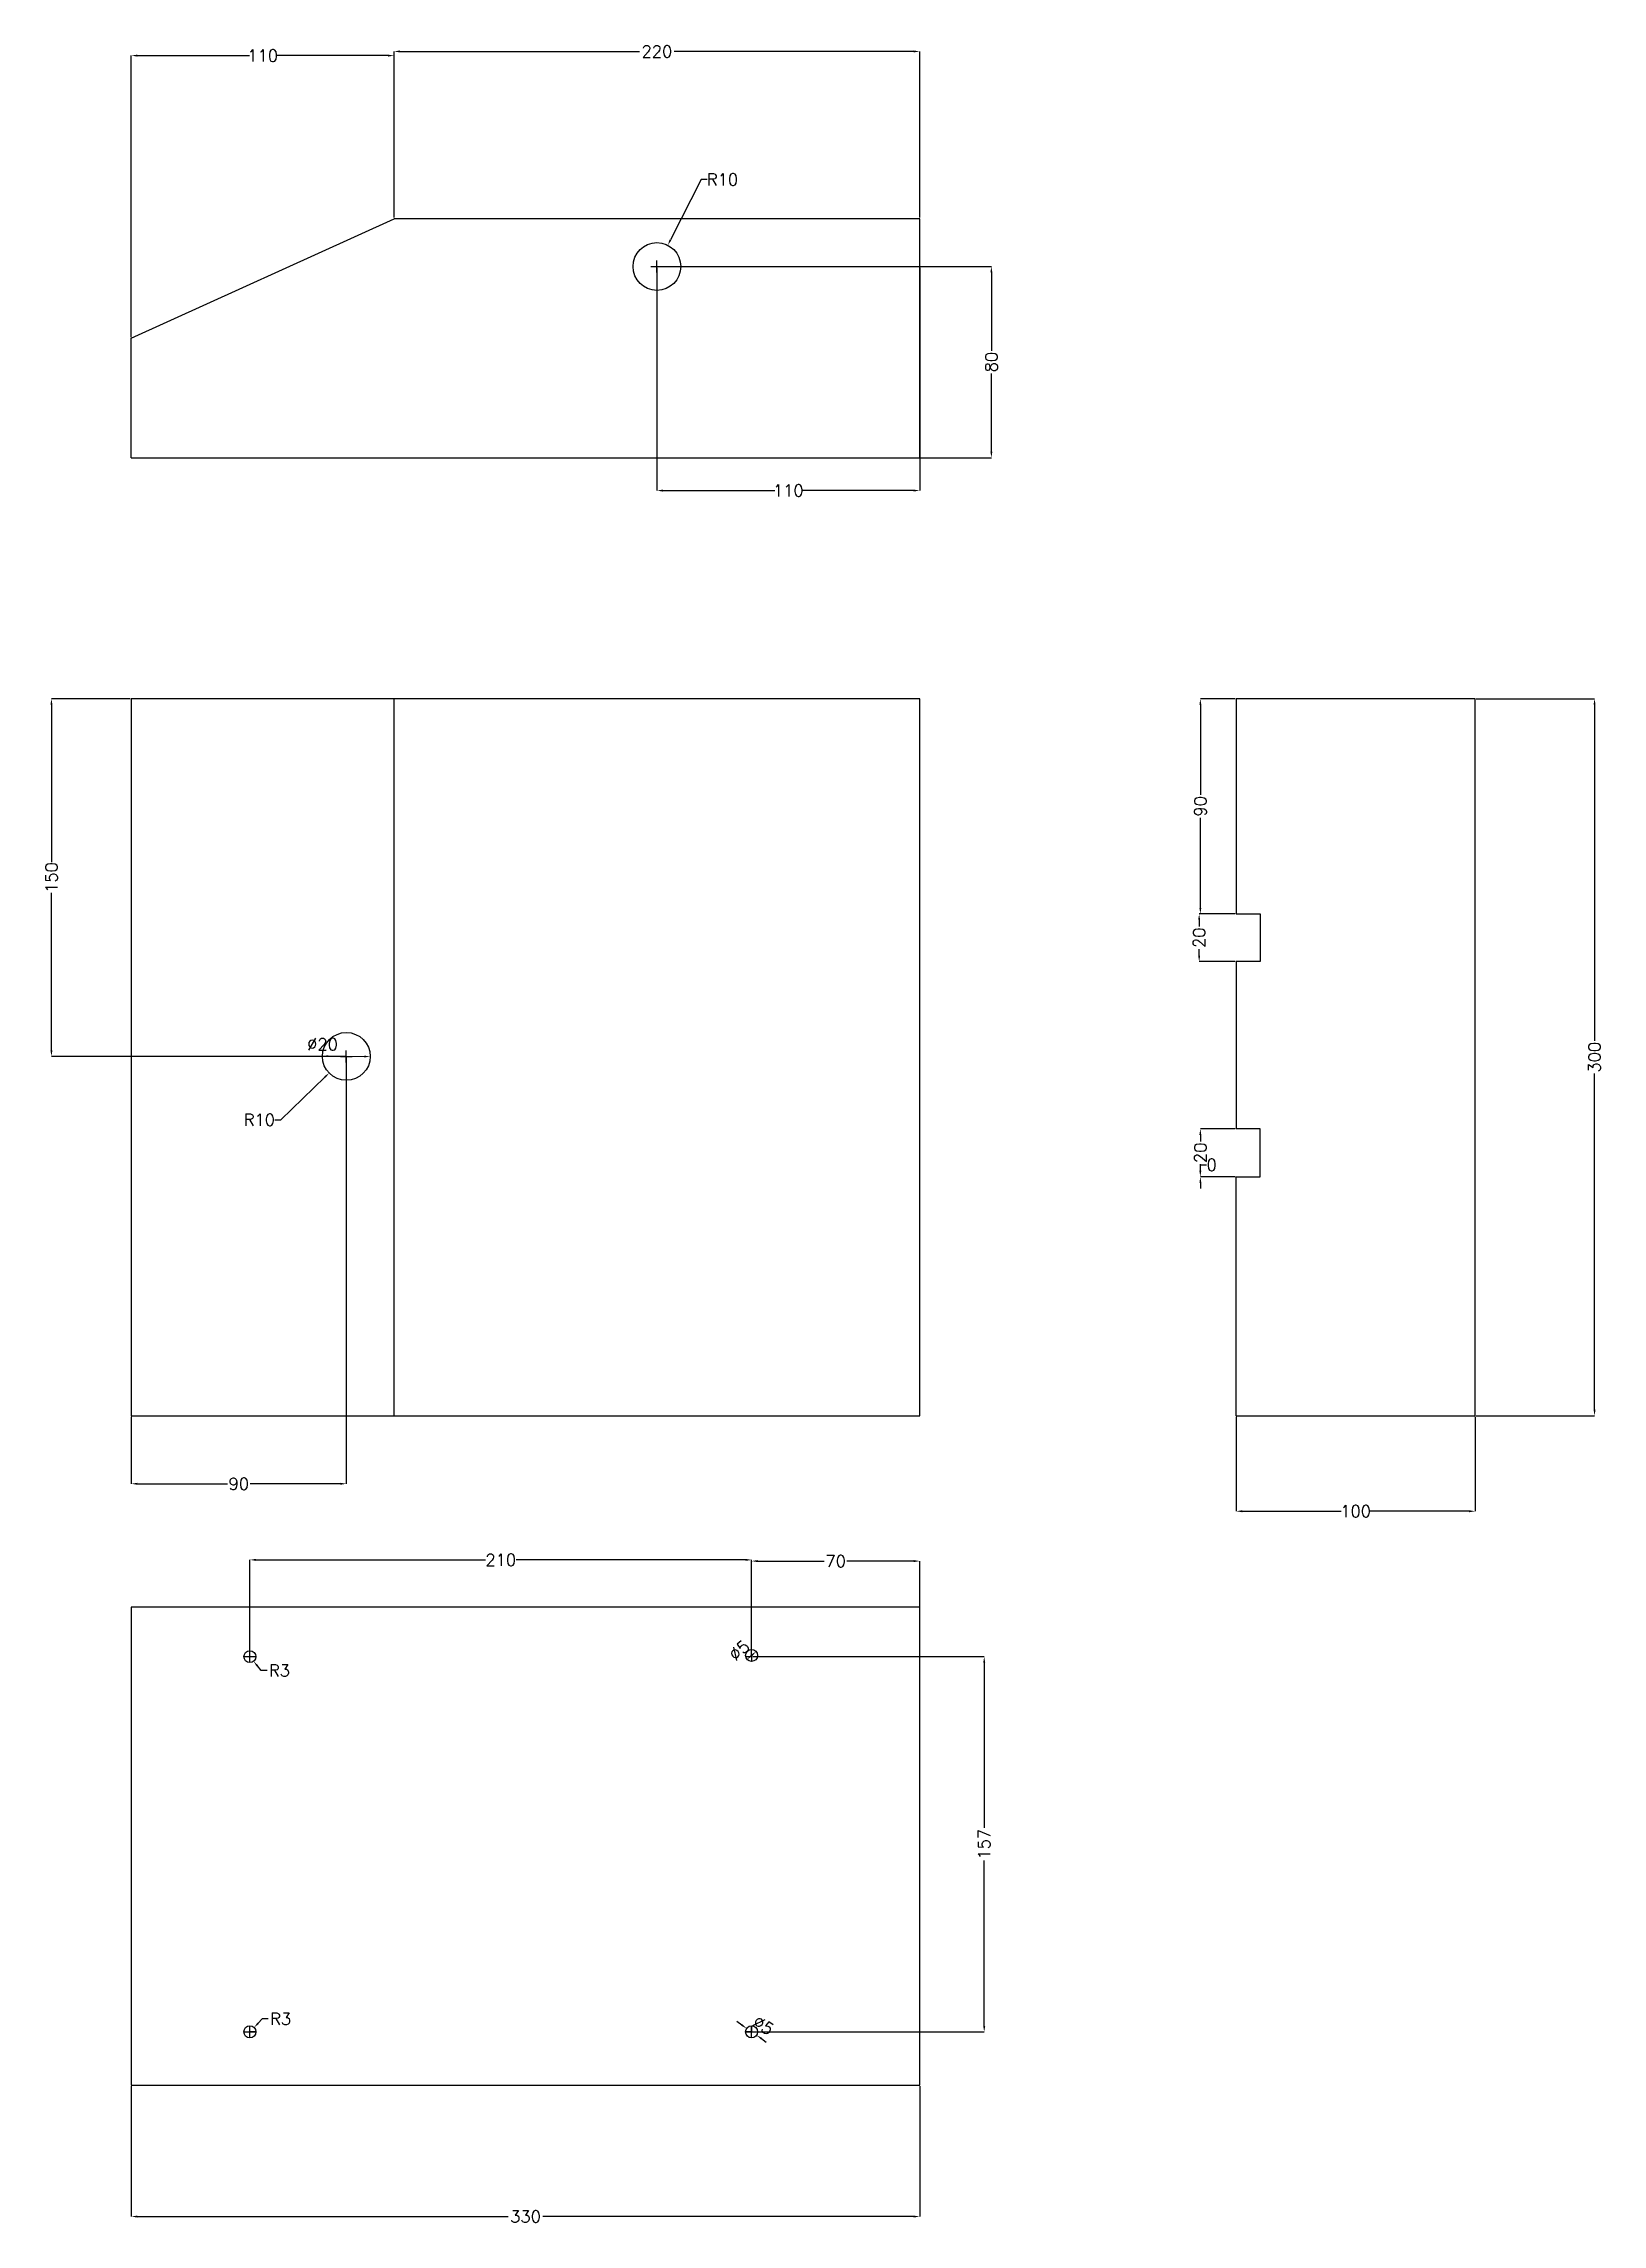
# Model space of a CAD drawing. Header units: millimetres. Extents: x 225 to 877, y -1269 to -356.
import ezdxf

# ---------------------------------------------------------------- set-up
doc = ezdxf.new("R2010")
doc.units = ezdxf.units.MM
doc.layers.add('DIMENSION', color=3, linetype='Continuous', lineweight=25)
doc.styles.get("Standard").update_dxf_attribs({"font": 'txt.shx'})
doc.dimstyles.get("Standard").update_dxf_attribs({"dimscale": 100, "dimtxt": 5, "dimasz": 2.5, "dimexe": 0, "dimexo": 0.5, "dimgap": 1, "dimtad": 0, "dimtoh": 1, "dimdec": 0, "dimzin": 0, "dimdsep": 46, "dimtxsty": 'Standard', "dimcen": 2.5, "dimclrd": 5, "dimclre": 5, "dimclrt": 5, "dimadec": 0, "dimazin": 0, "dimtfac": 1, "dimtdec": 4, "dimtofl": 0, "dimtmove": 0, "dimatfit": 3, "dimfxl": 1, "dimtolj": 1, "dimtzin": 0, "dimarcsym": 0})

# ---------------------------------------------------------------- blocks, each defined once
blk = doc.blocks.new('*D9')
at = {"layer": 'Defpoints', "color": 0}
for p in [(261.37, -1210.8), (591.37, -1210.8), (591.37, -1265.8)]:
    blk.add_point(p, dxfattribs=at)
at = {"layer": 'DIMENSION', "color": 5, "lineweight": -2}
for p, q in [((261.37, -1211.3), (261.37, -1265.8)), ((591.37, -1211.3), (591.37, -1265.8))]:
    blk.add_line(p, q, dxfattribs=at)
at = {"layer": 'DIMENSION', "color": 5, "linetype": 'ByBlock', "lineweight": -2}
for p, q in [((263.87, -1265.8), (419.12, -1265.8)), ((588.87, -1265.8), (433.62, -1265.8))]:
    blk.add_line(p, q, dxfattribs=at)
at = {"layer": 'DIMENSION', "color": 5}
for points in [[(263.87, -1265.38), (263.87, -1266.22), (261.37, -1265.8)], [(588.87, -1266.22), (588.87, -1265.38), (591.37, -1265.8)]]:
    blk.add_solid(points, dxfattribs=at)
at = {"layer": 'DIMENSION', "color": 5, "insert": (426.37, -1265.8), "char_height": 5, "attachment_point": 5}
blk.add_mtext('\\A1;330', dxfattribs=at)
blk = doc.blocks.new('*D10')
at = {"layer": 'Defpoints', "color": 0}
for p in [(723.84, -930.65), (823.84, -930.65), (823.84, -970.65)]:
    blk.add_point(p, dxfattribs=at)
at = {"layer": 'DIMENSION', "color": 5, "lineweight": -2}
for p, q in [((723.84, -931.15), (723.84, -970.65)), ((823.84, -931.15), (823.84, -970.65))]:
    blk.add_line(p, q, dxfattribs=at)
at = {"layer": 'DIMENSION', "color": 5, "linetype": 'ByBlock', "lineweight": -2}
for p, q in [((726.34, -970.65), (767.84, -970.65)), ((821.34, -970.65), (779.84, -970.65))]:
    blk.add_line(p, q, dxfattribs=at)
at = {"layer": 'DIMENSION', "color": 5}
for points in [[(726.34, -970.23), (726.34, -971.06), (723.84, -970.65)], [(821.34, -971.06), (821.34, -970.23), (823.84, -970.65)]]:
    blk.add_solid(points, dxfattribs=at)
at = {"layer": 'DIMENSION', "color": 5, "insert": (773.84, -970.65), "char_height": 5, "attachment_point": 5}
blk.add_mtext('\\A1;100', dxfattribs=at)
blk = doc.blocks.new('*D11')
at = {"layer": 'Defpoints', "color": 0}
for p in [(371.37, -361.49), (371.37, -429.75), (261.37, -479.75)]:
    blk.add_point(p, dxfattribs=at)
at = {"layer": 'DIMENSION', "color": 5, "lineweight": -2}
for p, q in [((261.37, -479.25), (261.37, -361.49)), ((371.37, -429.25), (371.37, -361.49))]:
    blk.add_line(p, q, dxfattribs=at)
at = {"layer": 'DIMENSION', "color": 5, "linetype": 'ByBlock', "lineweight": -2}
for p, q in [((263.87, -361.49), (310.78, -361.49)), ((368.87, -361.49), (321.95, -361.49))]:
    blk.add_line(p, q, dxfattribs=at)
at = {"layer": 'DIMENSION', "color": 5}
for points in [[(263.87, -361.08), (263.87, -361.91), (261.37, -361.49)], [(368.87, -361.91), (368.87, -361.08), (371.37, -361.49)]]:
    blk.add_solid(points, dxfattribs=at)
at = {"layer": 'DIMENSION', "color": 5, "insert": (316.37, -361.49), "char_height": 5, "attachment_point": 5}
blk.add_mtext('\\A1;110', dxfattribs=at)
blk = doc.blocks.new('*D12')
at = {"layer": 'Defpoints', "color": 0}
for p in [(591.37, -359.75), (371.37, -429.75), (591.37, -429.75)]:
    blk.add_point(p, dxfattribs=at)
at = {"layer": 'DIMENSION', "color": 5, "lineweight": -2}
for p, q in [((371.37, -429.25), (371.37, -359.75)), ((591.37, -429.25), (591.37, -359.75))]:
    blk.add_line(p, q, dxfattribs=at)
at = {"layer": 'DIMENSION', "color": 5, "linetype": 'ByBlock', "lineweight": -2}
for p, q in [((373.87, -359.75), (474.12, -359.75)), ((588.87, -359.75), (488.62, -359.75))]:
    blk.add_line(p, q, dxfattribs=at)
at = {"layer": 'DIMENSION', "color": 5}
for points in [[(373.87, -359.33), (373.87, -360.17), (371.37, -359.75)], [(588.87, -360.17), (588.87, -359.33), (591.37, -359.75)]]:
    blk.add_solid(points, dxfattribs=at)
at = {"layer": 'DIMENSION', "color": 5, "insert": (481.37, -359.75), "char_height": 5, "attachment_point": 5}
blk.add_mtext('\\A1;220', dxfattribs=at)
blk = doc.blocks.new('*D15')
at = {"layer": 'Defpoints', "color": 0}
for p in [(823.84, -630.65), (823.84, -930.65), (873.84, -930.65)]:
    blk.add_point(p, dxfattribs=at)
at = {"layer": 'DIMENSION', "color": 5, "lineweight": -2}
for p, q in [((824.34, -630.65), (873.84, -630.65)), ((824.34, -930.65), (873.84, -930.65))]:
    blk.add_line(p, q, dxfattribs=at)
at = {"layer": 'DIMENSION', "color": 5, "linetype": 'ByBlock', "lineweight": -2}
for p, q in [((873.84, -633.15), (873.84, -773.81)), ((873.84, -928.15), (873.84, -787.48))]:
    blk.add_line(p, q, dxfattribs=at)
at = {"layer": 'DIMENSION', "color": 5}
for points in [[(874.25, -633.15), (873.42, -633.15), (873.84, -630.65)], [(873.42, -928.15), (874.25, -928.15), (873.84, -930.65)]]:
    blk.add_solid(points, dxfattribs=at)
at = {"layer": 'DIMENSION', "color": 5, "insert": (873.84, -780.65), "char_height": 5, "attachment_point": 5, "rotation": 90}
blk.add_mtext('\\A1;300', dxfattribs=at)
blk = doc.blocks.new('*D17')
at = {"layer": 'Defpoints', "color": 0}
for p in [(708.84, -830.65), (723.84, -830.65), (723.84, -830.65)]:
    blk.add_point(p, dxfattribs=at)
at = {"layer": 'DIMENSION', "color": 5, "linetype": 'ByBlock', "lineweight": -2}
for p, q in [((708.84, -825.65), (711.34, -825.65)), ((708.84, -828.15), (708.84, -825.65)), ((708.84, -833.15), (708.84, -835.65))]:
    blk.add_line(p, q, dxfattribs=at)
at = {"layer": 'DIMENSION', "color": 5, "lineweight": -2}
blk.add_line((723.34, -830.65), (708.84, -830.65), dxfattribs=at)
blk.add_line((723.34, -830.65), (708.84, -830.65), dxfattribs=at)
at = {"layer": 'DIMENSION', "color": 5}
for points in [[(708.42, -828.15), (709.25, -828.15), (708.84, -830.65)], [(709.25, -833.15), (708.42, -833.15), (708.84, -830.65)]]:
    blk.add_solid(points, dxfattribs=at)
at = {"layer": 'DIMENSION', "color": 5, "insert": (713.59, -825.65), "char_height": 5, "attachment_point": 5}
blk.add_mtext('\\A1;0', dxfattribs=at)
blk = doc.blocks.new('*D18')
at = {"layer": 'Defpoints', "color": 0}
for p in [(723.84, -810.65), (708.84, -830.65), (723.84, -830.65)]:
    blk.add_point(p, dxfattribs=at)
at = {"layer": 'DIMENSION', "color": 5, "lineweight": -2}
for p, q in [((723.34, -810.65), (708.84, -810.65)), ((723.34, -830.65), (708.84, -830.65))]:
    blk.add_line(p, q, dxfattribs=at)
at = {"layer": 'DIMENSION', "color": 5, "linetype": 'ByBlock', "lineweight": -2}
for p, q in [((708.84, -813.15), (708.84, -815.9)), ((708.84, -828.15), (708.84, -825.4))]:
    blk.add_line(p, q, dxfattribs=at)
at = {"layer": 'DIMENSION', "color": 5}
for points in [[(709.25, -813.15), (708.42, -813.15), (708.84, -810.65)], [(708.42, -828.15), (709.25, -828.15), (708.84, -830.65)]]:
    blk.add_solid(points, dxfattribs=at)
at = {"layer": 'DIMENSION', "color": 5, "insert": (708.84, -820.65), "char_height": 5, "attachment_point": 5, "rotation": 90}
blk.add_mtext('\\A1;20', dxfattribs=at)
blk = doc.blocks.new('*D19')
at = {"layer": 'Defpoints', "color": 0}
for p in [(723.84, -630.65), (708.84, -720.65), (723.84, -720.65)]:
    blk.add_point(p, dxfattribs=at)
at = {"layer": 'DIMENSION', "color": 5, "lineweight": -2}
for p, q in [((723.34, -630.65), (708.84, -630.65)), ((723.34, -720.65), (708.84, -720.65))]:
    blk.add_line(p, q, dxfattribs=at)
at = {"layer": 'DIMENSION', "color": 5, "linetype": 'ByBlock', "lineweight": -2}
for p, q in [((708.84, -633.15), (708.84, -670.9)), ((708.84, -718.15), (708.84, -680.4))]:
    blk.add_line(p, q, dxfattribs=at)
at = {"layer": 'DIMENSION', "color": 5}
for points in [[(709.25, -633.15), (708.42, -633.15), (708.84, -630.65)], [(708.42, -718.15), (709.25, -718.15), (708.84, -720.65)]]:
    blk.add_solid(points, dxfattribs=at)
at = {"layer": 'DIMENSION', "color": 5, "insert": (708.84, -675.65), "char_height": 5, "attachment_point": 5, "rotation": 90}
blk.add_mtext('\\A1;90', dxfattribs=at)
blk = doc.blocks.new('*D20')
at = {"layer": 'Defpoints', "color": 0}
for p in [(723.34, -720.65), (708.34, -740.65), (723.84, -740.65)]:
    blk.add_point(p, dxfattribs=at)
at = {"layer": 'DIMENSION', "color": 5, "lineweight": -2}
for p, q in [((722.84, -720.65), (708.34, -720.65)), ((723.34, -740.65), (708.34, -740.65))]:
    blk.add_line(p, q, dxfattribs=at)
at = {"layer": 'DIMENSION', "color": 5, "linetype": 'ByBlock', "lineweight": -2}
for p, q in [((708.34, -723.15), (708.34, -725.9)), ((708.34, -738.15), (708.34, -735.4))]:
    blk.add_line(p, q, dxfattribs=at)
at = {"layer": 'DIMENSION', "color": 5}
for points in [[(708.75, -723.15), (707.92, -723.15), (708.34, -720.65)], [(707.92, -738.15), (708.75, -738.15), (708.34, -740.65)]]:
    blk.add_solid(points, dxfattribs=at)
at = {"layer": 'DIMENSION', "color": 5, "insert": (708.34, -730.65), "char_height": 5, "attachment_point": 5, "rotation": 90}
blk.add_mtext('\\A1;20', dxfattribs=at)
blk = doc.blocks.new('*D24')
at = {"layer": 'Defpoints', "color": 0}
for p in [(591.37, -991.5), (521, -1031.5), (591.37, -1031.5)]:
    blk.add_point(p, dxfattribs=at)
at = {"layer": 'DIMENSION', "color": 5, "lineweight": -2}
for p, q in [((521, -1031), (521, -991.5)), ((591.37, -1031), (591.37, -991.5))]:
    blk.add_line(p, q, dxfattribs=at)
at = {"layer": 'DIMENSION', "color": 5, "linetype": 'ByBlock', "lineweight": -2}
for p, q in [((523.5, -991.5), (551.43, -991.5)), ((588.87, -991.5), (560.93, -991.5))]:
    blk.add_line(p, q, dxfattribs=at)
at = {"layer": 'DIMENSION', "color": 5}
for points in [[(523.5, -991.08), (523.5, -991.92), (521, -991.5)], [(588.87, -991.92), (588.87, -991.08), (591.37, -991.5)]]:
    blk.add_solid(points, dxfattribs=at)
at = {"layer": 'DIMENSION', "color": 5, "insert": (556.18, -991.5), "char_height": 5, "attachment_point": 5}
blk.add_mtext('\\A1;70', dxfattribs=at)
blk = doc.blocks.new('*D28')
at = {"layer": 'Defpoints', "color": 0}
for p in [(521, -991), (521, -1031), (311, -1031.5)]:
    blk.add_point(p, dxfattribs=at)
at = {"layer": 'DIMENSION', "color": 5, "lineweight": -2}
for p, q in [((311, -1031), (311, -991)), ((521, -1030.5), (521, -991))]:
    blk.add_line(p, q, dxfattribs=at)
at = {"layer": 'DIMENSION', "color": 5, "linetype": 'ByBlock', "lineweight": -2}
for p, q in [((313.5, -991), (409.58, -991)), ((518.5, -991), (422.42, -991))]:
    blk.add_line(p, q, dxfattribs=at)
at = {"layer": 'DIMENSION', "color": 5}
for points in [[(313.5, -990.58), (313.5, -991.42), (311, -991)], [(518.5, -991.42), (518.5, -990.58), (521, -991)]]:
    blk.add_solid(points, dxfattribs=at)
at = {"layer": 'DIMENSION', "color": 5, "insert": (416, -991), "char_height": 5, "attachment_point": 5}
blk.add_mtext('\\A1;210', dxfattribs=at)
blk = doc.blocks.new('*D30')
at = {"layer": 'Defpoints', "color": 0}
for p in [(521, -1031.5), (521, -1188.5), (618.37, -1188.5)]:
    blk.add_point(p, dxfattribs=at)
at = {"layer": 'DIMENSION', "color": 5, "lineweight": -2}
for p, q in [((521.5, -1031.5), (618.37, -1031.5)), ((521.5, -1188.5), (618.37, -1188.5))]:
    blk.add_line(p, q, dxfattribs=at)
at = {"layer": 'DIMENSION', "color": 5, "linetype": 'ByBlock', "lineweight": -2}
for p, q in [((618.37, -1034), (618.37, -1103.17)), ((618.37, -1186), (618.37, -1116.83))]:
    blk.add_line(p, q, dxfattribs=at)
at = {"layer": 'DIMENSION', "color": 5}
for points in [[(618.79, -1034), (617.95, -1034), (618.37, -1031.5)], [(617.95, -1186), (618.79, -1186), (618.37, -1188.5)]]:
    blk.add_solid(points, dxfattribs=at)
at = {"layer": 'DIMENSION', "color": 5, "insert": (618.37, -1110), "char_height": 5, "attachment_point": 5, "rotation": 90}
blk.add_mtext('\\A1;157', dxfattribs=at)
blk = doc.blocks.new('*D33')
at = {"layer": 'Defpoints', "color": 0}
for p in [(522.88, -1029.36), (519.12, -1032.64)]:
    blk.add_point(p, dxfattribs=at)
at = {"layer": 'DIMENSION', "color": 5, "linetype": 'ByBlock', "lineweight": -2}
blk.add_line((521, -1031), (521, -1031), dxfattribs=at)
at = {"layer": 'DIMENSION', "color": 5}
for points in [[(520.73, -1030.69), (521.27, -1031.31), (519.12, -1032.64)], [(521.27, -1031.31), (520.73, -1030.69), (522.88, -1029.36)]]:
    blk.add_solid(points, dxfattribs=at)
at = {"layer": 'DIMENSION', "color": 5, "insert": (515.83, -1028.87), "char_height": 5, "attachment_point": 5, "rotation": 41.08297}
blk.add_mtext('\\A1;{\\Q0;%%c}5', dxfattribs=at)
blk = doc.blocks.new('*D34')
at = {"layer": 'Defpoints', "color": 0}
for p in [(518.94, -1187.08), (523.06, -1189.92)]:
    blk.add_point(p, dxfattribs=at)
at = {"layer": 'DIMENSION', "color": 5, "linetype": 'ByBlock', "lineweight": -2}
for p, q in [((516.89, -1185.66), (514.83, -1184.24)), ((525.11, -1191.34), (527.17, -1192.76))]:
    blk.add_line(p, q, dxfattribs=at)
at = {"layer": 'DIMENSION', "color": 5, "linetype": 'ByBlock'}
for p, q in [((521, -1191), (521, -1186)), ((518.5, -1188.5), (523.5, -1188.5))]:
    blk.add_line(p, q, dxfattribs=at)
at = {"layer": 'DIMENSION', "color": 5}
for points in [[(516.65, -1186), (517.12, -1185.31), (518.94, -1187.08)], [(525.35, -1191), (524.88, -1191.69), (523.06, -1189.92)]]:
    blk.add_solid(points, dxfattribs=at)
at = {"layer": 'DIMENSION', "color": 5, "insert": (525.9, -1185.81), "char_height": 5, "attachment_point": 5, "rotation": 325.34719}
blk.add_mtext('\\A1;{\\Q0;%%c}5', dxfattribs=at)
blk = doc.blocks.new('*D36')
at = {"layer": 'Defpoints', "color": 0}
for p in [(311, -1188.5), (312.73, -1186.7)]:
    blk.add_point(p, dxfattribs=at)
at = {"layer": 'DIMENSION', "color": 5, "linetype": 'ByBlock'}
for p, q in [((311, -1191), (311, -1186)), ((308.5, -1188.5), (313.5, -1188.5))]:
    blk.add_line(p, q, dxfattribs=at)
at = {"layer": 'DIMENSION', "color": 5, "linetype": 'ByBlock', "lineweight": -2}
for p, q in [((316.2, -1183.1), (314.47, -1184.9)), ((318.7, -1183.1), (316.2, -1183.1))]:
    blk.add_line(p, q, dxfattribs=at)
at = {"layer": 'DIMENSION', "color": 5}
blk.add_solid([(314.17, -1184.61), (314.77, -1185.19), (312.73, -1186.7)], dxfattribs=at)
at = {"layer": 'DIMENSION', "color": 5, "insert": (323.87, -1183.1), "char_height": 5, "attachment_point": 5}
blk.add_mtext('\\A1;R3', dxfattribs=at)
blk = doc.blocks.new('_None')
blk = doc.blocks.new('*D38')
at = {"layer": 'Defpoints', "color": 0}
for p in [(311, -1031.5), (312.57, -1033.44)]:
    blk.add_point(p, dxfattribs=at)
at = {"layer": 'DIMENSION', "color": 5, "linetype": 'ByBlock'}
for p, q in [((311, -1034), (311, -1029)), ((308.5, -1031.5), (313.5, -1031.5))]:
    blk.add_line(p, q, dxfattribs=at)
at = {"layer": 'DIMENSION', "color": 5, "linetype": 'ByBlock', "lineweight": -2}
for p, q in [((315.72, -1037.33), (314.15, -1035.38)), ((318.22, -1037.33), (315.72, -1037.33))]:
    blk.add_line(p, q, dxfattribs=at)
at = {"layer": 'DIMENSION', "color": 5}
blk.add_solid([(314.47, -1035.12), (313.82, -1035.65), (312.57, -1033.44)], dxfattribs=at)
at = {"layer": 'DIMENSION', "color": 5, "insert": (323.39, -1037.33), "char_height": 5, "attachment_point": 5}
blk.add_mtext('\\A1;R3', dxfattribs=at)
blk = doc.blocks.new('*D41')
at = {"layer": 'Defpoints', "color": 0}
for p in [(341.37, -780.19), (361.37, -780.38)]:
    blk.add_point(p, dxfattribs=at)
at = {"layer": 'DIMENSION', "color": 5, "linetype": 'ByBlock', "lineweight": -2}
blk.add_line((343.87, -780.22), (358.87, -780.36), dxfattribs=at)
at = {"layer": 'DIMENSION', "color": 5}
for points in [[(343.87, -779.8), (343.86, -780.63), (341.37, -780.19)], [(358.86, -780.77), (358.87, -779.94), (361.37, -780.38)]]:
    blk.add_solid(points, dxfattribs=at)
at = {"layer": 'DIMENSION', "color": 5, "insert": (341.41, -775.19), "char_height": 5, "attachment_point": 5, "rotation": 359.45587}
blk.add_mtext('\\A1;{\\Q0;%%c}20', dxfattribs=at)
blk = doc.blocks.new('*D44')
at = {"layer": 'Defpoints', "color": 0}
for p in [(227.94, -630.65), (261.37, -630.65), (351.37, -780.29)]:
    blk.add_point(p, dxfattribs=at)
at = {"layer": 'DIMENSION', "color": 5, "lineweight": -2}
for p, q in [((260.87, -630.65), (227.94, -630.65)), ((350.87, -780.29), (227.94, -780.29))]:
    blk.add_line(p, q, dxfattribs=at)
at = {"layer": 'DIMENSION', "color": 5, "linetype": 'ByBlock', "lineweight": -2}
for p, q in [((227.94, -633.15), (227.94, -699.05)), ((227.94, -777.79), (227.94, -711.88))]:
    blk.add_line(p, q, dxfattribs=at)
at = {"layer": 'DIMENSION', "color": 5}
for points in [[(228.36, -633.15), (227.52, -633.15), (227.94, -630.65)], [(227.52, -777.79), (228.36, -777.79), (227.94, -780.29)]]:
    blk.add_solid(points, dxfattribs=at)
at = {"layer": 'DIMENSION', "color": 5, "insert": (227.94, -705.47), "char_height": 5, "attachment_point": 5, "rotation": 90}
blk.add_mtext('\\A1;150', dxfattribs=at)
blk = doc.blocks.new('*D46')
at = {"layer": 'Defpoints', "color": 0}
for p in [(485.91, -440.84), (481.37, -449.75)]:
    blk.add_point(p, dxfattribs=at)
at = {"layer": 'DIMENSION', "color": 5, "linetype": 'ByBlock', "lineweight": -2}
for p, q in [((499.92, -413.37), (487.05, -438.62)), ((502.42, -413.37), (499.92, -413.37))]:
    blk.add_line(p, q, dxfattribs=at)
at = {"layer": 'DIMENSION', "color": 5, "linetype": 'ByBlock'}
for p, q in [((478.87, -449.75), (483.87, -449.75)), ((481.37, -452.25), (481.37, -447.25))]:
    blk.add_line(p, q, dxfattribs=at)
at = {"layer": 'DIMENSION', "color": 5}
blk.add_solid([(486.67, -438.43), (487.42, -438.81), (485.91, -440.84)], dxfattribs=at)
at = {"layer": 'DIMENSION', "color": 5, "insert": (508.84, -413.37), "char_height": 5, "attachment_point": 5}
blk.add_mtext('\\A1;R10', dxfattribs=at)
blk = doc.blocks.new('*D48')
at = {"layer": 'Defpoints', "color": 0}
for p in [(351.37, -780.29), (344.18, -787.24)]:
    blk.add_point(p, dxfattribs=at)
at = {"layer": 'DIMENSION', "color": 5, "linetype": 'ByBlock'}
for p, q in [((348.87, -780.29), (353.87, -780.29)), ((351.37, -782.79), (351.37, -777.79))]:
    blk.add_line(p, q, dxfattribs=at)
at = {"layer": 'DIMENSION', "color": 5, "linetype": 'ByBlock', "lineweight": -2}
for p, q in [((323.9, -806.84), (342.38, -788.98)), ((321.4, -806.84), (323.9, -806.84))]:
    blk.add_line(p, q, dxfattribs=at)
at = {"layer": 'DIMENSION', "color": 5}
blk.add_solid([(342.67, -789.27), (342.09, -788.68), (344.18, -787.24)], dxfattribs=at)
at = {"layer": 'DIMENSION', "color": 5, "insert": (314.99, -806.84), "char_height": 5, "attachment_point": 5}
blk.add_mtext('\\A1;R10', dxfattribs=at)
blk = doc.blocks.new('*D50')
at = {"layer": 'Defpoints', "color": 0}
for p in [(351.37, -780.29), (261.37, -930.65), (261.37, -959.16)]:
    blk.add_point(p, dxfattribs=at)
at = {"layer": 'DIMENSION', "color": 5, "lineweight": -2}
for p, q in [((351.37, -780.79), (351.37, -959.16)), ((261.37, -931.15), (261.37, -959.16))]:
    blk.add_line(p, q, dxfattribs=at)
at = {"layer": 'DIMENSION', "color": 5, "linetype": 'ByBlock', "lineweight": -2}
for p, q in [((263.87, -959.16), (301.62, -959.16)), ((348.87, -959.16), (311.12, -959.16))]:
    blk.add_line(p, q, dxfattribs=at)
at = {"layer": 'DIMENSION', "color": 5}
for points in [[(263.87, -958.74), (263.87, -959.57), (261.37, -959.16)], [(348.87, -959.57), (348.87, -958.74), (351.37, -959.16)]]:
    blk.add_solid(points, dxfattribs=at)
at = {"layer": 'DIMENSION', "color": 5, "insert": (306.37, -959.16), "char_height": 5, "attachment_point": 5}
blk.add_mtext('\\A1;90', dxfattribs=at)
blk = doc.blocks.new('*D52')
at = {"layer": 'Defpoints', "color": 0}
for p in [(481.37, -449.75), (591.37, -449.75), (591.37, -543.51)]:
    blk.add_point(p, dxfattribs=at)
at = {"layer": 'DIMENSION', "color": 5, "lineweight": -2}
for p, q in [((481.37, -450.25), (481.37, -543.51)), ((591.37, -450.25), (591.37, -543.51))]:
    blk.add_line(p, q, dxfattribs=at)
at = {"layer": 'DIMENSION', "color": 5, "linetype": 'ByBlock', "lineweight": -2}
for p, q in [((483.87, -543.51), (530.78, -543.51)), ((588.87, -543.51), (541.95, -543.51))]:
    blk.add_line(p, q, dxfattribs=at)
at = {"layer": 'DIMENSION', "color": 5}
for points in [[(483.87, -543.09), (483.87, -543.93), (481.37, -543.51)], [(588.87, -543.93), (588.87, -543.09), (591.37, -543.51)]]:
    blk.add_solid(points, dxfattribs=at)
at = {"layer": 'DIMENSION', "color": 5, "insert": (536.37, -543.51), "char_height": 5, "attachment_point": 5}
blk.add_mtext('\\A1;110', dxfattribs=at)
blk = doc.blocks.new('*D54')
at = {"layer": 'Defpoints', "color": 0}
for p in [(481.37, -449.75), (481.37, -529.75), (621.37, -529.75)]:
    blk.add_point(p, dxfattribs=at)
at = {"layer": 'DIMENSION', "color": 5, "lineweight": -2}
for p, q in [((481.87, -449.75), (621.37, -449.75)), ((481.87, -529.75), (621.37, -529.75))]:
    blk.add_line(p, q, dxfattribs=at)
at = {"layer": 'DIMENSION', "color": 5, "linetype": 'ByBlock', "lineweight": -2}
for p, q in [((621.37, -452.25), (621.37, -485)), ((621.37, -527.25), (621.37, -494.5))]:
    blk.add_line(p, q, dxfattribs=at)
at = {"layer": 'DIMENSION', "color": 5}
for points in [[(621.78, -452.25), (620.95, -452.25), (621.37, -449.75)], [(620.95, -527.25), (621.78, -527.25), (621.37, -529.75)]]:
    blk.add_solid(points, dxfattribs=at)
at = {"layer": 'DIMENSION', "color": 5, "insert": (621.37, -489.75), "char_height": 5, "attachment_point": 5, "rotation": 90}
blk.add_mtext('\\A1;80', dxfattribs=at)

msp = doc.modelspace()

# ---------------------------------------------------------------- linework, layer by layer
for p, q in [((261.37, -479.75), (371.37, -429.75)), ((591.37, -429.75), (371.37, -429.75)), ((591.37, -429.75), (481.37, -429.75)), ((591.37, -529.75), (591.37, -429.75)), ((261.37, -529.75), (261.37, -479.75)), ((261.37, -529.75), (591.37, -529.75)), ((591.37, -630.65), (261.37, -630.65)), ((261.37, -630.65), (261.37, -930.65)), ((371.37, -930.65), (371.37, -630.65)), ((591.37, -930.65), (591.37, -630.65)), ((823.84, -630.65), (723.84, -630.65)), ((723.84, -630.65), (723.84, -720.65)), ((823.84, -930.65), (823.84, -630.65)), ((723.84, -720.65), (733.84, -720.65)), ((733.84, -720.65), (733.84, -740.65)), ((733.84, -740.65), (723.84, -740.65)), ((723.84, -740.65), (723.84, -810.65)), ((733.84, -810.65), (723.84, -810.65)), ((733.84, -830.65), (733.84, -810.65)), ((723.84, -830.65), (733.84, -830.65)), ((723.84, -830.65), (723.84, -830.65)), ((723.84, -930.65), (723.84, -830.65)), ((261.37, -930.65), (591.37, -930.65)), ((261.37, -930.65), (371.37, -930.65)), ((723.84, -930.65), (823.84, -930.65)), ((591.37, -1010.8), (261.37, -1010.8)), ((261.37, -1010.8), (261.37, -1210.8)), ((591.37, -1210.8), (591.37, -1010.8)), ((311, -1031.5), (313.5, -1031.5)), ((311, -1034), (311, -1031.5)), ((518.55, -1031.5), (521, -1031.5)), ((521, -1031.5), (521, -1033.5)), ((311, -1188.5), (311, -1186)), ((521, -1186), (521, -1188.5)), ((313.5, -1188.5), (311, -1188.5)), ((521, -1188.5), (518.5, -1188.5)), ((261.37, -1210.8), (591.37, -1210.8)), ((261.37, -1210.8), (371.37, -1210.8))]:
    msp.add_line(p, q)
for centre, radius in [((481.37, -449.75), 10), ((351.37, -780.29), 10), ((311, -1031.5), 2.5), ((521, -1031), 2.5), ((311, -1188.5), 2.5), ((521, -1188.5), 2.5)]:
    msp.add_circle(centre, radius)

# ---------------------------------------------------------------- dimensions: what is measured, and where the dimension line sits
at = {"layer": 'DIMENSION'}
for base, p1, p2, picture, middle in [((371.37, -361.49), (261.37, -479.75), (371.37, -429.75), '*D11', (316.37, -361.49)), ((591.37, -359.75), (371.37, -429.75), (591.37, -429.75), '*D12', (481.37, -359.75)), ((591.37, -543.51), (481.37, -449.75), (591.37, -449.75), '*D52', (536.37, -543.51)), ((823.84, -970.65), (723.84, -930.65), (823.84, -930.65), '*D10', (773.84, -970.65)), ((521, -991), (311, -1031.5), (521, -1031), '*D28', (416, -991)), ((591.37, -991.5), (521, -1031.5), (591.37, -1031.5), '*D24', (556.18, -991.5)), ((591.37, -1265.8), (261.37, -1210.8), (591.37, -1210.8), '*D9', (426.37, -1265.8))]:
    dim = msp.add_linear_dim(base=base, p1=p1, p2=p2, dimstyle='Standard', override={"dimscale": 1, "dimlfac": 1, "dimtxsty": 'Standard', "dimsah": 1, "dimtolj": 1}, dxfattribs=at)
    dim.commit()
    dim.dimension.update_dxf_attribs({"geometry": picture, "text_midpoint": middle})
for center, mpoint, picture, middle in [((481.37, -449.75), (485.91, -440.84), '*D46', (499.92, -413.37)), ((351.37, -780.29), (344.18, -787.24), '*D48', (323.9, -806.84)), ((311, -1031.5), (312.574333, -1033.442029), '*D38', (315.722998, -1037.326087)), ((311, -1188.5), (312.7344, -1186.6994), '*D36', (316.2031, -1183.0983))]:
    dim = msp.add_radius_dim(center=center, mpoint=mpoint, dimstyle='Standard', override={"dimscale": 1, "dimlfac": 1, "dimtxsty": 'Standard', "dimblk1": 'None', "dimsah": 1, "dimse1": 1, "dimse2": 1, "dimtmove": 1, "dimtolj": 1}, dxfattribs=at)
    dim.commit()
    dim.dimension.update_dxf_attribs({"geometry": picture, "text_midpoint": middle, "dimtype": 164})
for base, p1, p2, picture, middle in [((621.37, -529.75), (481.37, -449.75), (481.37, -529.75), '*D54', (621.37, -489.75)), ((227.94, -630.65), (351.37, -780.29), (261.37, -630.65), '*D44', (227.94, -705.47)), ((708.84, -720.65), (723.84, -630.65), (723.84, -720.65), '*D19', (708.84, -675.65)), ((873.84, -930.65), (823.84, -630.65), (823.84, -930.65), '*D15', (873.84, -780.65)), ((708.34, -740.65), (723.34, -720.65), (723.84, -740.65), '*D20', (708.34, -730.65)), ((708.84, -830.65), (723.84, -810.65), (723.84, -830.65), '*D18', (708.84, -820.65)), ((708.83661664, -830.6465548), (723.83661664, -830.6465548), (723.83661664, -830.6465548), '*D17', (713.58661664, -825.6465548)), ((618.37, -1188.5), (521, -1031.5), (521, -1188.5), '*D30', (618.37, -1110))]:
    dim = msp.add_linear_dim(base=base, p1=p1, p2=p2, angle=90, dimstyle='Standard', override={"dimscale": 1, "dimlfac": 1, "dimtxsty": 'Standard', "dimsah": 1, "dimtolj": 1}, dxfattribs=at)
    dim.commit()
    dim.dimension.update_dxf_attribs({"geometry": picture, "text_midpoint": middle})
for p1, p2, text, picture, middle in [((361.37, -780.38), (341.37, -780.19), '{\\Q0;%%c}20', '*D41', (341.41, -775.19)), ((522.88, -1029.36), (519.12, -1032.64), '{\\Q0;%%c}5', '*D33', (515.83, -1028.87)), ((518.94, -1187.08), (523.06, -1189.92), '{\\Q0;%%c}5', '*D34', (525.9, -1185.81))]:
    dim = msp.add_diameter_dim_2p(p1=p1, p2=p2, text=text, dimstyle='Standard', override={"dimscale": 1, "dimlfac": 1, "dimtxsty": 'Standard', "dimsah": 1, "dimse1": 1, "dimse2": 1, "dimtmove": 2, "dimtolj": 1}, dxfattribs=at)
    dim.commit()
    dim.dimension.update_dxf_attribs({"geometry": picture, "text_midpoint": middle, "dimtype": 163})
dim = msp.add_linear_dim(base=(261.37, -959.16), p1=(351.37, -780.29), p2=(261.37, -930.65), dimstyle='Standard', override={"dimscale": 1, "dimlfac": 1, "dimtxsty": 'Standard', "dimsah": 1, "dimtolj": 1}, dxfattribs=at)
dim.commit()
dim.dimension.update_dxf_attribs({"geometry": '*D50', "text_midpoint": (306.37, -959.16), "dimtype": 160})

doc.saveas('drawing.dxf')
